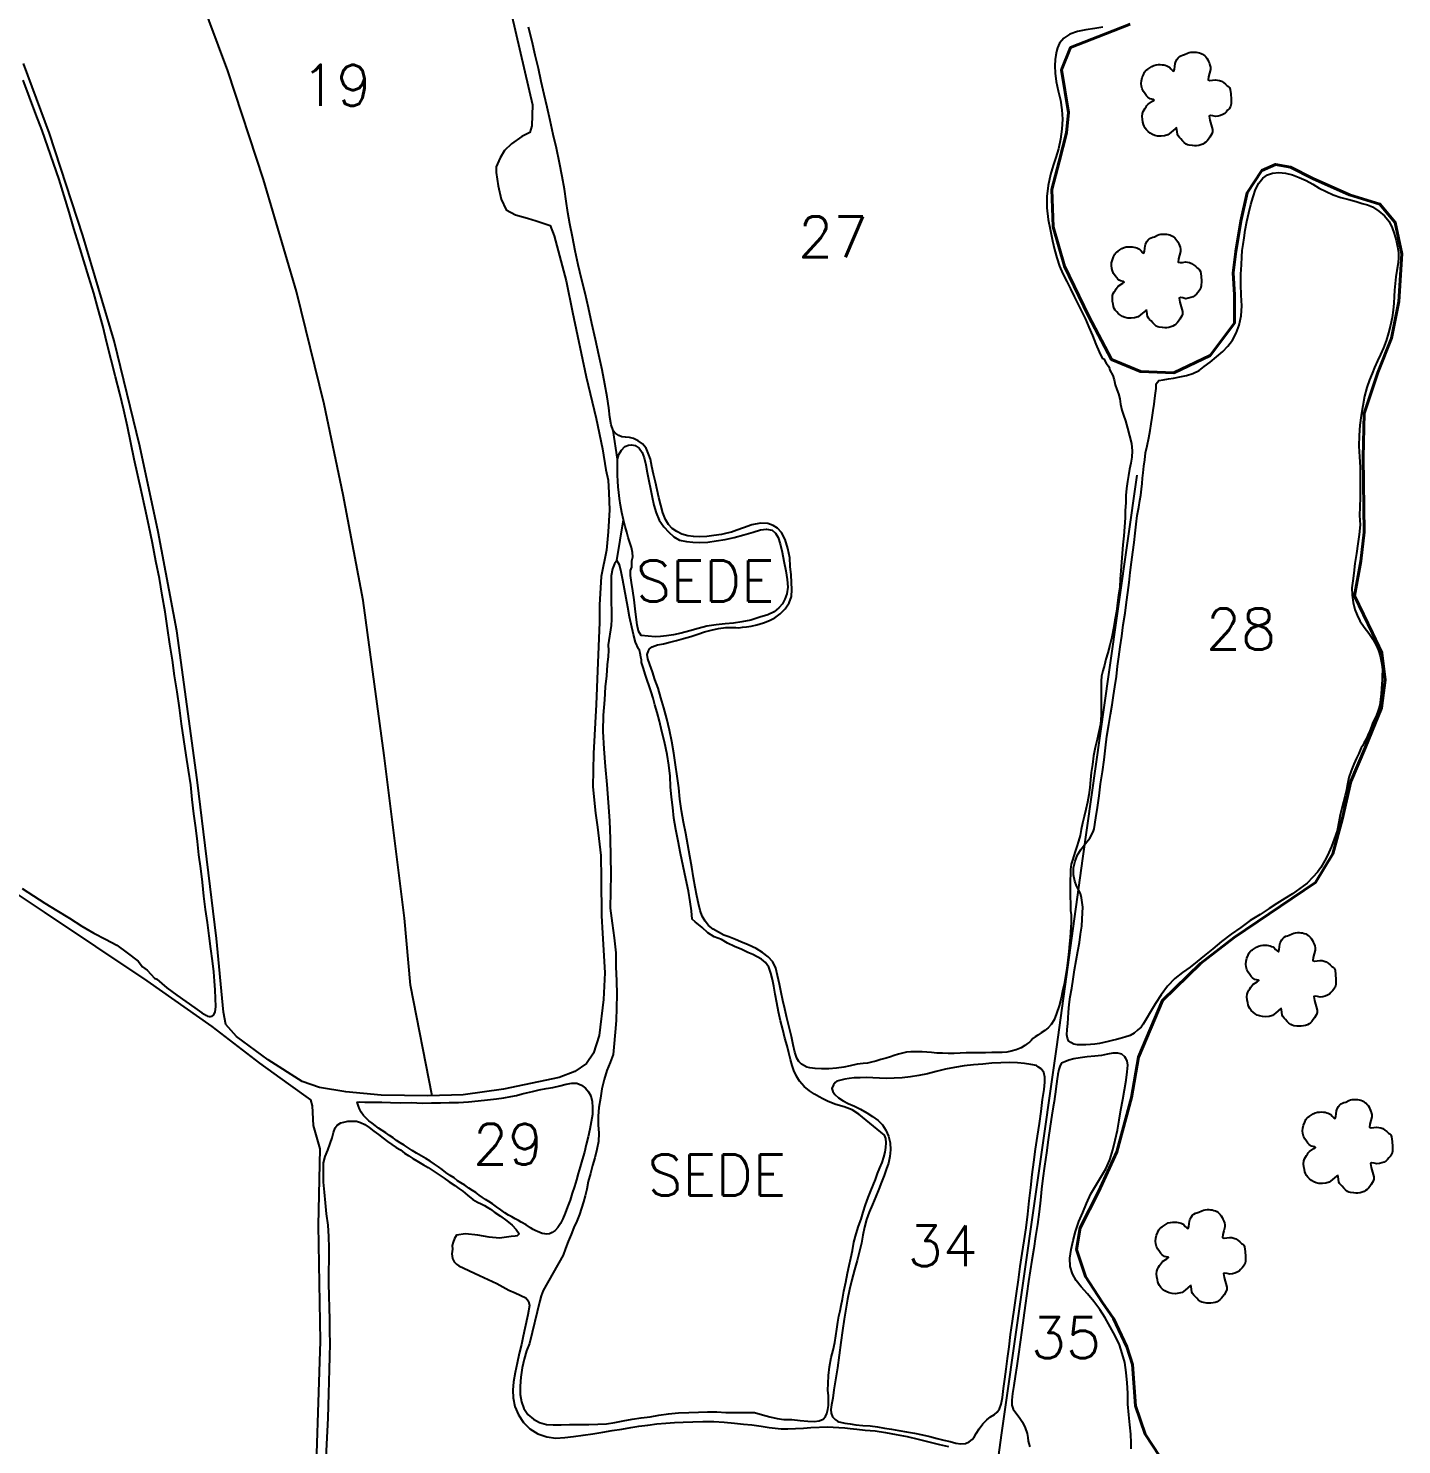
# Model space of a CAD drawing. Header units: millimetres. Extents: x 753899 to 756524, y 7808989 to 7812702.
# Drawn here: x 755205 to 755751, y 7810510 to 7811072 of the extents above; entities that cross this region are included whole.
import ezdxf
from ezdxf.enums import TextEntityAlignment as Align

# ---------------------------------------------------------------- set-up
doc = ezdxf.new("R2010")
doc.units = ezdxf.units.MM
doc.linetypes.add('CONTINUO', pattern=[0])
doc.linetypes.add('LIN0', pattern=[0])
doc.layers.add('0114000382', color=1, linetype='Continuous', lineweight=40)
doc.layers.add('REDE_DE_LUZ', color=6, linetype='Continuous', lineweight=25)
for name, color, linetype in [('0114000382019', 5, 'Continuous'), ('0114000382020', 5, 'LIN0'), ('0114000382026', 5, 'LIN0'), ('0114000382027', 5, 'LIN0'), ('0114000382028', 5, 'LIN0'), ('0114000382029', 5, 'LIN0'), ('0114000382032', 5, 'LIN0'), ('0114000382034', 5, 'Continuous'), ('0114000382035', 5, 'Continuous'), ('H-MATO', 94, 'Continuous'), ('MATO', 3, 'Continuous'), ('SEDE', 7, 'Continuous'), ('TEXTO', 7, 'Continuous')]:
    doc.layers.add(name, color=color, linetype=linetype)
doc.styles.add('SIMPLEX', font='simplex', dxfattribs={"height": 0.2})

# ---------------------------------------------------------------- blocks, each defined once
blk = doc.blocks.new('mato')
at = {"layer": 'MATO', "color": 94, "linetype": 'CONTINUO'}
blk.add_lwpolyline([(734601.62, 7824194.74), (734600.84, 7824194.07), (734599.99, 7824193.3), (734599.06, 7824192.59), (734597.97, 7824192.29), (734596.87, 7824192.17), (734595.81, 7824192.21), (734594.94, 7824192.4), (734594.17, 7824192.71), (734593.49, 7824193.11), (734592.85, 7824193.6), (734592.3, 7824194.14), (734591.84, 7824194.73), (734591.53, 7824195.29), (734591.31, 7824195.9), (734591.17, 7824196.58), (734591.02, 7824197.49), (734590.95, 7824198.42), (734590.98, 7824199.32), (734591.21, 7824199.97), (734591.52, 7824200.54), (734591.87, 7824201.04), (734592.13, 7824201.49), (734592.43, 7824201.91), (734592.8, 7824202.32), (734594.2, 7824203.22), (734594.68, 7824203.59), (734594.47, 7824203.74), (734593.48, 7824203.97), (734593.1, 7824204.2), (734592.71, 7824204.51), (734592.31, 7824204.94), (734591.81, 7824205.57), (734591.33, 7824206.31), (734590.93, 7824207.12), (734590.71, 7824207.95), (734590.63, 7824208.82), (734590.68, 7824209.71), (734590.93, 7824210.69), (734591.28, 7824211.61), (734591.68, 7824212.41), (734591.98, 7824212.83), (734592.32, 7824213.13), (734592.72, 7824213.38), (734593.3, 7824213.8), (734593.95, 7824214.2), (734594.63, 7824214.55), (734595.32, 7824214.72), (734595.99, 7824214.8), (734596.64, 7824214.81), (734597.22, 7824214.79), (734597.75, 7824214.71), (734598.24, 7824214.59), (734598.68, 7824214.44), (734599.1, 7824214.25), (734599.51, 7824214), (734600.02, 7824213.45), (734600.49, 7824212.98), (734600.9, 7824212.76), (734601.1, 7824213.4), (734601.23, 7824214.25), (734601.32, 7824215.13), (734601.41, 7824215.51), (734601.52, 7824215.81), (734601.95, 7824216.53), (734602.3, 7824216.98), (734602.71, 7824217.39), (734603.2, 7824217.62), (734603.72, 7824217.8), (734604.26, 7824217.96), (734605.25, 7824218.43), (734605.76, 7824218.63), (734606.32, 7824218.73), (734606.89, 7824218.78), (734607.46, 7824218.78), (734608.02, 7824218.75), (734608.55, 7824218.68), (734609.07, 7824218.55), (734609.54, 7824218.37), (734609.97, 7824218.14), (734610.37, 7824217.86), (734610.72, 7824217.57), (734611.04, 7824217.22), (734611.34, 7824216.82), (734611.65, 7824216.31), (734611.94, 7824215.75), (734612.19, 7824215.14), (734612.38, 7824214.61), (734612.5, 7824214), (734612.52, 7824213.28), (734612.18, 7824212.1), (734611.87, 7824210.94), (734611.75, 7824209.96), (734612.35, 7824209.79), (734613.17, 7824209.85), (734614.07, 7824210), (734614.74, 7824209.92), (734615.38, 7824209.78), (734616, 7824209.54), (734616.65, 7824209.1), (734617.26, 7824208.61), (734617.81, 7824208.1), (734618.23, 7824207.87), (734618.56, 7824207.53), (734618.81, 7824206.95), (734619.02, 7824205.52), (734619.12, 7824203.92), (734619.09, 7824202.38), (734618.82, 7824201.51), (734618.43, 7824200.85), (734617.97, 7824200.34), (734617.54, 7824199.8), (734617.05, 7824199.35), (734616.48, 7824198.97), (734615.74, 7824198.68), (734614.94, 7824198.47), (734614.14, 7824198.35), (734613.28, 7824198.58), (734612.56, 7824198.7), (734612.08, 7824198.53), (734612.33, 7824197.26), (734613.18, 7824194.26), (734613.15, 7824193.5), (734612.97, 7824192.92), (734612.32, 7824191.83), (734611.9, 7824191.24), (734611.44, 7824190.71), (734611.03, 7824190.28), (734610.58, 7824189.92), (734610.08, 7824189.63), (734609.48, 7824189.4), (734608.82, 7824189.24), (734608.15, 7824189.15), (734607.49, 7824189.14), (734606.85, 7824189.18), (734605.74, 7824189.33), (734605.27, 7824189.45), (734604.81, 7824189.67), (734604.24, 7824190.15), (734603.69, 7824190.7), (734603.16, 7824191.29), (734602.72, 7824191.75), (734602.34, 7824192.22), (734602.04, 7824192.75), (734601.87, 7824194.32), (734601.7, 7824194.96)], dxfattribs=at)

msp = doc.modelspace()

# ---------------------------------------------------------------- linework, layer by layer
for points, elevation in [([(755439.38, 7810901.43), (755437.6, 7810912.78)], 600.36), ([(755439, 7810861.15), (755441.66, 7810877.38)], 602.8)]:
    msp.add_lwpolyline(points, dxfattribs=dict(elevation=elevation))
at = {"layer": '0114000382'}
msp.add_lwpolyline([(755642.85, 7811074.14), (755633.09, 7811070.32), (755619.17, 7811064.85), (755615.65, 7811056.04), (755618.35, 7811039.04), (755617.63, 7811031.03), (755614.75, 7811019.58), (755611.71, 7811008.57), (755612.37, 7810993.64), (755616.87, 7810978.06), (755626.35, 7810958.33), (755635.52, 7810941.04), (755646.92, 7810936.18), (755660.24, 7810935.76), (755674.59, 7810942.6), (755684.24, 7810955.43), (755684.35, 7810966.62), (755683.74, 7810975.37), (755684.89, 7810983.94), (755686.82, 7810995.9), (755689.39, 7811007.13), (755695.21, 7811016.06), (755700.58, 7811018.43), (755706.58, 7811017.4), (755715.43, 7811012.92), (755729.94, 7811006.36), (755742.04, 7811002.69), (755748.1, 7810995.44), (755750.68, 7810982.94), (755749.62, 7810964.1), (755746.62, 7810949.48), (755741.26, 7810935.91), (755735.85, 7810919.59), (755735.37, 7810902.04), (755735.77, 7810872.46), (755734.42, 7810861), (755732.01, 7810847.15), (755739.16, 7810832.36), (755742.87, 7810824.53), (755744.16, 7810813.79), (755742.73, 7810802.74), (755736.21, 7810786.84), (755730.51, 7810773.53), (755727.07, 7810758.39), (755723.3, 7810744.74), (755716.47, 7810733.4), (755684.18, 7810711.55), (755670.82, 7810701.25), (755655.75, 7810686.53), (755646.15, 7810664.05), (755643.47, 7810648.04), (755637.55, 7810626.45), (755630.28, 7810610.54), (755623.05, 7810596.3), (755621.58, 7810587.67), (755625.1, 7810576.87), (755631.77, 7810566.78), (755636.3, 7810560.3), (755641.6, 7810548.97), (755643.84, 7810541.94), (755645.01, 7810525.64), (755648.78, 7810514.38), (755660.52, 7810496.57)], dxfattribs=at)
at = {"layer": '0114000382019', "color": 0}
msp.add_lwpolyline([(755365.79, 7810648.71), (755357.18, 7810692.61), (755354.7, 7810719.22), (755346.73, 7810783.8), (755338.35, 7810845.34), (755330.46, 7810887.24), (755322.84, 7810923.3), (755311.83, 7810967.95), (755298.71, 7811012.49), (755284.64, 7811055.61), (755273.43, 7811085.47), (755256.66, 7811127.86), (755243.89, 7811157.06), (755226.44, 7811197), (755211.37, 7811229.46), (755196.06, 7811261.74), (755188.05, 7811278.85), (755161.97, 7811327.21), (755138.13, 7811369.81), (755121.37, 7811398.56)], dxfattribs=at)
at = {"layer": '0114000382019'}
msp.add_lwpolyline([(755397.36, 7811077.44), (755405.52, 7811042.08), (755405.27, 7811033.76), (755404.54, 7811031.15), (755401.32, 7811029.51), (755397.19, 7811026.65), (755394.45, 7811023.98), (755392.75, 7811021.06), (755391.11, 7811017.54), (755391.11, 7811015.29), (755391.96, 7811010.01), (755393.12, 7811004.72), (755395.18, 7811000.47), (755398.77, 7810998.46), (755403.63, 7810997.07), (755407.03, 7810996.03), (755412.56, 7810994.27), (755414.2, 7810990.14), (755418.94, 7810972.22), (755421.49, 7810959.76), (755426.83, 7810934.07), (755430.84, 7810917.54), (755433.39, 7810905.51), (755434.73, 7810897.19), (755435.64, 7810893.06), (755435.89, 7810888.08), (755436.13, 7810881.27), (755435.64, 7810872.59), (755434.91, 7810865.36), (755432.79, 7810854.91), (755432.12, 7810843.61), (755432.24, 7810836.68), (755431.39, 7810817.42), (755430.84, 7810804.06), (755429.81, 7810784.62), (755429.57, 7810771.31), (755430.54, 7810760.86), (755431.33, 7810755.34), (755432.67, 7810744.1), (755432.85, 7810734.8), (755433.03, 7810720.1), (755433.33, 7810713.3), (755434.31, 7810697.56), (755433.76, 7810686.87), (755432.06, 7810672.59), (755429.75, 7810665.55), (755427.02, 7810661.54), (755422.34, 7810658.32), (755416.14, 7810656.01), (755394.09, 7810651.33), (755377.99, 7810649.08), (755364.02, 7810648.66), (755345.49, 7810648.9), (755331.51, 7810650.3), (755320.94, 7810651.94), (755314.08, 7810654.31), (755300.64, 7810662.94), (755288.01, 7810672.17), (755283.83, 7810676.94), (755282.85, 7810681.89), (755280.13, 7810711.15), (755272.36, 7810774.14), (755264.29, 7810833.34), (755256.91, 7810872.55), (755249.72, 7810906.57), (755239.42, 7810948.36), (755227.07, 7810990.26), (755213.85, 7811030.79), (755203.45, 7811058.49)], dxfattribs=at)
at = {"layer": '0114000382020'}
msp.add_lwpolyline([(755319.08, 7810482.49), (755321.44, 7810551.21), (755320.56, 7810597.35), (755321.27, 7810627.68), (755318.61, 7810636.85), (755318.18, 7810644.71), (755317.6, 7810647.13), (755308.66, 7810653.49), (755297.32, 7810661.68), (755278.35, 7810676.25), (755252.63, 7810694.36), (755211.86, 7810721.65), (755159.69, 7810756.26)], dxfattribs=at)
at = {"layer": '0114000382026', "color": 5, "linetype": 'ByBlock', "elevation": 608.25}
msp.add_lwpolyline([(755202.88, 7810730.98), (755207.49, 7810728.02), (755211.96, 7810725.16), (755216.65, 7810722.24), (755221.7, 7810719.16), (755226.66, 7810716.08), (755231.36, 7810713.24), (755235.98, 7810710.89), (755240.49, 7810708.45), (755244.69, 7810705.4), (755248.94, 7810702.1), (755250.7, 7810699.86), (755252.53, 7810698.58), (755255.5, 7810695.42), (755256.47, 7810695.03), (755260.36, 7810691.53), (755264.29, 7810688.58), (755267.95, 7810686.08), (755271.44, 7810683.54), (755274.29, 7810681.64), (755276.12, 7810680.51), (755276.54, 7810680.28), (755277.16, 7810680.14), (755277.66, 7810680.1), (755278.38, 7810680.27), (755278.89, 7810680.65), (755279.55, 7810681.91), (755279.86, 7810684.18), (755279.77, 7810687.36), (755279.53, 7810690.72), (755279.53, 7810690.72), (755279.37, 7810694.15), (755279.08, 7810697.94), (755278.52, 7810702.22), (755277.87, 7810707.03), (755277.23, 7810712.24), (755276.57, 7810717.47), (755275.75, 7810722.66), (755275.13, 7810727.99), (755274.5, 7810733.44), (755273.85, 7810738.91), (755273.1, 7810744.32), (755272.54, 7810749.62), (755271.88, 7810755.04), (755271.06, 7810760.69), (755270.38, 7810766.36), (755269.86, 7810772.12), (755268.95, 7810777.93), (755268.06, 7810783.93), (755267.12, 7810790.08), (755266.25, 7810796.34), (755265.39, 7810802.65), (755264.43, 7810809.02), (755263.4, 7810815.37), (755262.57, 7810821.67), (755261.6, 7810827.96), (755260.6, 7810834.33), (755259.67, 7810840.81), (755258.58, 7810847.38), (755257.44, 7810854.12), (755256.02, 7810861), (755254.63, 7810868.09), (755253.26, 7810875.08), (755251.76, 7810881.82), (755250.3, 7810888.43), (755248.87, 7810894.95), (755247.41, 7810901.43), (755246.05, 7810907.9), (755244.75, 7810914.39), (755243.3, 7810920.94), (755241.68, 7810927.47), (755239.94, 7810934.15), (755238.25, 7810940.9), (755236.59, 7810947.64), (755234.94, 7810954.37), (755233.16, 7810960.95), (755231.35, 7810967.35), (755229.45, 7810973.73), (755227.46, 7810980.18), (755225.48, 7810986.63), (755223.51, 7810993.08), (755221.54, 7810999.53), (755219.63, 7811006.02), (755217.61, 7811012.5), (755215.4, 7811019), (755213.15, 7811025.47), (755210.83, 7811031.92), (755208.34, 7811038.47), (755205.87, 7811045.17), (755203.34, 7811051.85)], dxfattribs=at)
at = {"layer": '0114000382027', "color": 5, "linetype": 'ByBlock', "elevation": 597.87}
msp.add_lwpolyline([(755632.08, 7811072.95), (755628.79, 7811072.45), (755625.26, 7811071.86), (755621.91, 7811071.21), (755618.89, 7811070.14), (755616.48, 7811068.58), (755614.87, 7811066.64), (755614.04, 7811064.81), (755613.6, 7811063.23), (755613.34, 7811061.86), (755613.14, 7811060.07), (755612.98, 7811057.62), (755613.12, 7811054.71), (755613.45, 7811051.36), (755614.23, 7811047.65), (755615.18, 7811043.93), (755615.79, 7811040.18), (755616.07, 7811036.43), (755615.74, 7811032.48), (755615.17, 7811028.5), (755614.36, 7811024.7), (755613.36, 7811021.24), (755612.32, 7811017.99), (755611.27, 7811014.41), (755610.32, 7811010.12), (755609.75, 7811005.75), (755609.74, 7811001.24), (755610.31, 7810996.57), (755611.21, 7810992.08), (755612.06, 7810988.15), (755612.85, 7810984.74), (755613.7, 7810981.41), (755614.86, 7810978.06), (755616.2, 7810974.96), (755617.67, 7810971.98), (755619.18, 7810969.04), (755620.65, 7810966.08), (755622.16, 7810963.14), (755623.62, 7810960.14), (755625.09, 7810957.08), (755626.51, 7810953.82), (755627.94, 7810950.5), (755629.27, 7810947.11), (755630.54, 7810944.07), (755631.81, 7810941.6), (755632.36, 7810941.27), (755633.37, 7810939.57), (755634.28, 7810938.37), (755634.67, 7810937.39), (755634.8, 7810936.78), (755636.03, 7810934.7), (755636.52, 7810932.96), (755636.97, 7810930.95), (755637.65, 7810929.15), (755638.28, 7810927.41), (755638.72, 7810925.43), (755639.07, 7810923.31), (755639.55, 7810920.95), (755640.19, 7810918.91), (755640.98, 7810916.66), (755641.87, 7810913.7), (755642.68, 7810910.74), (755643.4, 7810907.67), (755643.72, 7810904.76), (755643.56, 7810902.17), (755643.14, 7810899.9), (755642.65, 7810897.41), (755642.25, 7810894.91), (755641.81, 7810892.57), (755641.42, 7810889.76), (755641.16, 7810887.03), (755641.11, 7810884.1), (755640.92, 7810881.1), (755640.83, 7810878.11), (755640.64, 7810874.57), (755640.3, 7810871.06), (755639.95, 7810867.39), (755639.69, 7810863.94), (755639.44, 7810860.59), (755639.14, 7810857.13), (755638.91, 7810853.88), (755638.72, 7810850.81), (755638.31, 7810847.62), (755637.88, 7810844.34), (755637.49, 7810840.98), (755636.84, 7810837.55), (755636.2, 7810834.16), (755635.56, 7810830.79), (755634.74, 7810827.56), (755633.98, 7810824.59), (755633.28, 7810821.98), (755632.66, 7810819.66), (755632.05, 7810817.44), (755631.56, 7810815.23), (755631.34, 7810813.29), (755631.31, 7810811.44), (755631.31, 7810809.19), (755631.3, 7810806.43), (755631.38, 7810803.29), (755631.35, 7810799.8), (755631.09, 7810796.26), (755630.42, 7810793.13), (755629.71, 7810790.14), (755629.03, 7810786.94), (755628.38, 7810783.64), (755627.86, 7810780.21), (755627.39, 7810777.07), (755627.13, 7810774.09), (755626.84, 7810771.07), (755626.44, 7810768.14), (755625.88, 7810765.2), (755625.28, 7810762.32), (755624.63, 7810759.55), (755623.96, 7810756.92), (755623.44, 7810754.44), (755622.97, 7810752.05), (755622.42, 7810749.78), (755621.72, 7810747.61), (755621.04, 7810745.73), (755620.45, 7810743.94), (755620.02, 7810742.28), (755619.51, 7810740.63), (755619.15, 7810738.59), (755619.15, 7810736.77), (755619.09, 7810734.17), (755619.04, 7810732.18), (755619.03, 7810729.99), (755619.09, 7810727.46), (755619.13, 7810725.35), (755619.13, 7810723.79), (755619.13, 7810722.28), (755619.43, 7810720.52), (755619.48, 7810718.95), (755619.43, 7810717.43), (755619.35, 7810715.64), (755619.17, 7810713.71), (755618.99, 7810711.55), (755618.8, 7810708.99), (755618.54, 7810705.93), (755618.09, 7810702.56), (755617.72, 7810699.29), (755617.17, 7810696.2), (755616.71, 7810693.05), (755616.07, 7810690.16), (755615.46, 7810687.46), (755614.64, 7810684.34), (755613.68, 7810681.31), (755612.73, 7810678.89), (755611.5, 7810676.99), (755610.33, 7810675.7), (755608.96, 7810674.67), (755607.53, 7810673.73), (755606.25, 7810672.77), (755605.12, 7810672.1), (755604.29, 7810671.37), (755603.62, 7810670.61), (755602.91, 7810670.03), (755602.16, 7810669.46), (755601.1, 7810668.62), (755599.55, 7810667.76), (755597.64, 7810666.92), (755595.67, 7810666.37), (755593.87, 7810666.03), (755592.12, 7810665.84), (755590.03, 7810665.86), (755587.91, 7810665.82), (755585.46, 7810665.74), (755582.86, 7810665.73), (755580.37, 7810665.77), (755577.79, 7810665.73), (755575.38, 7810665.6), (755572.97, 7810665.49), (755570.62, 7810665.44), (755568.33, 7810665.62), (755566.07, 7810665.67), (755563.99, 7810665.89), (755562.15, 7810666), (755560.33, 7810666.15), (755558.66, 7810666.17), (755557.18, 7810666.17), (755555.74, 7810666.11), (755554.06, 7810665.97), (755552.44, 7810665.64), (755550.84, 7810665.16), (755549.22, 7810664.64), (755547.68, 7810664.21), (755545.94, 7810663.62), (755543.86, 7810663.07), (755541.83, 7810662.49), (755540.21, 7810662.03), (755538.58, 7810661.63), (755536.86, 7810661.46), (755534.52, 7810661.18), (755531.72, 7810660.56), (755529.14, 7810660.07), (755526.22, 7810659.66), (755523.18, 7810659.33), (755520.36, 7810659.32), (755517.8, 7810659.46), (755515.71, 7810659.82), (755514.45, 7810660.02), (755512.43, 7810661.19), (755511.38, 7810662.27), (755510.53, 7810663.62), (755510.53, 7810663.62), (755509.79, 7810666.02), (755509.12, 7810668.93), (755508.39, 7810672.24), (755507.46, 7810675.89), (755506.57, 7810679.62), (755505.8, 7810683.15), (755505, 7810686.45), (755504.31, 7810689.64), (755503.59, 7810693.05), (755502.88, 7810696.39), (755502.17, 7810699.33), (755501.02, 7810701.88), (755499.21, 7810703.89), (755496.9, 7810705.52), (755494.32, 7810707.19), (755491.23, 7810708.66), (755488.33, 7810709.85), (755486.2, 7810710.74), (755484.8, 7810711.23), (755483.53, 7810711.76), (755481.56, 7810712.44), (755479.39, 7810713.58), (755477.34, 7810714.84), (755475.5, 7810716.28), (755474.08, 7810718.01), (755473, 7810719.94), (755472.12, 7810722.28), (755471.51, 7810724.97), (755470.85, 7810728.01), (755470.21, 7810731.48), (755469.51, 7810735.28), (755468.81, 7810739.5), (755468.08, 7810743.88), (755467.26, 7810748.34), (755466.45, 7810752.83), (755465.56, 7810757.32), (755464.75, 7810761.82), (755464.11, 7810766.39), (755463.62, 7810771.01), (755463.04, 7810775.55), (755462.38, 7810780.13), (755461.75, 7810784.77), (755460.88, 7810789.39), (755459.93, 7810793.88), (755458.86, 7810798.31), (755457.77, 7810802.74), (755456.58, 7810806.72), (755455.42, 7810810.48), (755454.2, 7810813.93), (755453.17, 7810816.99), (755452.12, 7810819.92), (755451.33, 7810822.17), (755451.11, 7810823.86), (755451.64, 7810825.38), (755452.08, 7810826.13), (755453.15, 7810826.95), (755455.23, 7810827.7), (755457.62, 7810828.11), (755460.13, 7810828.74), (755462.76, 7810829.45), (755465.54, 7810830.18), (755468.42, 7810831.05), (755471.21, 7810832.02), (755473.91, 7810832.89), (755476.56, 7810833.56), (755479.49, 7810834.16), (755482.4, 7810834.59), (755484.58, 7810834.58), (755486.26, 7810834.63), (755487.53, 7810834.54), (755488.93, 7810834.77), (755490.58, 7810834.88), (755492.36, 7810835.11), (755494.66, 7810835.67), (755497.27, 7810836.46), (755499.67, 7810837.4), (755501.83, 7810838.51), (755503.92, 7810840), (755505.9, 7810842.07), (755507.52, 7810844.41), (755508.39, 7810846.95), (755508.59, 7810849.64), (755508.47, 7810852.46), (755508.24, 7810855.54), (755507.93, 7810858.82), (755507.73, 7810862.3), (755506.96, 7810865.95), (755505.84, 7810869.5), (755504.42, 7810872.29), (755502.79, 7810874.07), (755501.17, 7810875.11), (755498.96, 7810875.89), (755496.13, 7810876.01), (755492.68, 7810875.36), (755489.38, 7810874.24), (755486.71, 7810873.31), (755484.55, 7810872.52), (755482.78, 7810872.08), (755480.6, 7810871.58), (755477.62, 7810871.1), (755474.74, 7810870.77), (755471.98, 7810870.59), (755469.44, 7810870.71), (755467.21, 7810871.05), (755464.93, 7810871.66), (755462.82, 7810872.69), (755461.02, 7810873.95), (755459.58, 7810875.48), (755458.39, 7810877.46), (755457.36, 7810880.12), (755456.48, 7810883.15), (755455.74, 7810886.21), (755455.08, 7810889.26), (755454.38, 7810892.28), (755453.65, 7810895.52), (755452.99, 7810898.59), (755452.4, 7810901.41), (755451.56, 7810903.84), (755450.69, 7810905.81), (755449.2, 7810907.49), (755447.57, 7810908.75), (755445.71, 7810909.59), (755444.03, 7810909.98), (755442.48, 7810910.13), (755441, 7810910.35), (755439.91, 7810910.86), (755438.62, 7810911.6), (755437.6, 7810912.78), (755436.81, 7810915.07), (755436.31, 7810918.17), (755435.82, 7810921.77), (755435.16, 7810926.14), (755434.31, 7810931.26), (755433.23, 7810936.95), (755431.92, 7810942.85), (755430.58, 7810948.97), (755429.15, 7810955.31), (755427.78, 7810961.47), (755426.46, 7810967.36), (755425.05, 7810973.05), (755423.73, 7810978.55), (755422.5, 7810984.11), (755421.41, 7810989.7), (755420.46, 7810994.81), (755419.55, 7810999.34), (755418.97, 7811003.89), (755418.23, 7811008.59), (755417.32, 7811013.71), (755416.26, 7811019.14), (755415.04, 7811024.86), (755413.78, 7811030.34), (755412.54, 7811035.84), (755411.34, 7811041.14), (755410.19, 7811046.24), (755408.97, 7811051.34), (755407.92, 7811056.54), (755406.69, 7811061.85), (755405.39, 7811067.33), (755403.99, 7811072.99)], dxfattribs=at)
at = {"layer": '0114000382028', "color": 5, "linetype": 'ByBlock', "elevation": 590.42}
msp.add_lwpolyline([(755618.22, 7810679.53), (755618.36, 7810681.89), (755618.66, 7810684.99), (755619.11, 7810687.95), (755619.67, 7810691.43), (755620.21, 7810695.04), (755620.73, 7810698.68), (755621.38, 7810702.41), (755622.14, 7810706.07), (755622.78, 7810709.55), (755623.18, 7810712.87), (755623.63, 7810715.99), (755623.83, 7810718.83), (755623.97, 7810721.37), (755624.02, 7810723.52), (755623.88, 7810725.41), (755623.61, 7810727.26), (755623.18, 7810729), (755622.43, 7810730.5), (755621.56, 7810732), (755620.93, 7810733.94), (755620.35, 7810736.43), (755620.36, 7810739.16), (755620.99, 7810741.86), (755622.02, 7810744.31), (755623.41, 7810746.6), (755625.17, 7810748.86), (755626.84, 7810750.97), (755628.13, 7810753.5), (755628.64, 7810754.67), (755629.24, 7810759.03), (755629.92, 7810763.15), (755630.58, 7810767.78), (755631.14, 7810772.56), (755631.83, 7810777.27), (755632.52, 7810782.03), (755633.04, 7810786.77), (755633.67, 7810791.49), (755634.37, 7810796.03), (755635.07, 7810800.06), (755635.68, 7810803.89), (755636.26, 7810807.61), (755636.84, 7810811.1), (755637.43, 7810815.2), (755637.84, 7810819.22), (755638.39, 7810823), (755638.93, 7810826.95), (755639.63, 7810831.22), (755640.16, 7810835.73), (755640.86, 7810840.34), (755641.46, 7810844.6), (755641.94, 7810848.48), (755642.44, 7810852.46), (755642.94, 7810856.49), (755643.42, 7810860.53), (755643.97, 7810864.49), (755644.48, 7810868.32), (755644.83, 7810872.03), (755645.21, 7810875.6), (755645.69, 7810879.04), (755646.33, 7810882.38), (755646.66, 7810885.08), (755647.06, 7810887.19), (755647.44, 7810889.54), (755647.59, 7810891.77), (755647.84, 7810893.94), (755648.08, 7810895.97), (755648.3, 7810898.63), (755648.65, 7810901.11), (755648.98, 7810903.91), (755649.57, 7810906.75), (755650.27, 7810909.88), (755650.84, 7810912.85), (755651.24, 7810915.42), (755651.66, 7810918.01), (755652.03, 7810920.71), (755652.35, 7810923.25), (755652.66, 7810925.65), (755652.99, 7810927.7), (755653.18, 7810929.46), (755653.15, 7810930.5), (755653.18, 7810931.37), (755654.22, 7810932.69), (755656.02, 7810932.97), (755658.04, 7810933.32), (755660.14, 7810933.66), (755662.6, 7810934.08), (755665.22, 7810934.61), (755667.8, 7810935.44), (755670.21, 7810936.63), (755672.32, 7810938.2), (755674.64, 7810940), (755677.14, 7810942.01), (755679.61, 7810944.12), (755681.71, 7810946.31), (755683.48, 7810948.63), (755685.02, 7810951.42), (755686.19, 7810954.69), (755686.94, 7810958.36), (755687.22, 7810962.33), (755686.99, 7810966.52), (755686.82, 7810970.75), (755686.86, 7810974.89), (755687.03, 7810978.61), (755687.19, 7810981.79), (755687.4, 7810984.26), (755687.73, 7810986.61), (755688.14, 7810989.35), (755688.58, 7810992.42), (755689.25, 7810995.81), (755689.94, 7810999.25), (755690.82, 7811002.54), (755691.66, 7811005.6), (755692.61, 7811008.49), (755693.94, 7811010.98), (755695.56, 7811012.96), (755697.41, 7811014.27), (755699.41, 7811014.98), (755701.88, 7811015.27), (755704.62, 7811014.93), (755707.34, 7811014.28), (755710.01, 7811013.28), (755712.71, 7811012.08), (755715.36, 7811010.64), (755717.96, 7811009.09), (755720.65, 7811007.69), (755723.52, 7811006.44), (755726.54, 7811005.35), (755729.69, 7811004.47), (755732.59, 7811003.79), (755735.06, 7811003), (755737.06, 7811002.43), (755739.16, 7811001.58), (755741.63, 7810999.9), (755743.91, 7810998.01), (755745.67, 7810995.76), (755746.87, 7810993.35), (755747.73, 7810991.06), (755748.52, 7810988.39), (755749.09, 7810985.75), (755749.4, 7810983.3), (755749.38, 7810980.92), (755749.12, 7810978.54), (755748.76, 7810976.28), (755748.4, 7810973.83), (755748.1, 7810971.23), (755747.86, 7810968.59), (755747.72, 7810966), (755747.54, 7810963.36), (755747.3, 7810960.57), (755746.94, 7810957.67), (755746.29, 7810954.62), (755745.48, 7810951.55), (755744.56, 7810948.44), (755743.47, 7810945.62), (755742.24, 7810942.96), (755741.02, 7810940.45), (755739.92, 7810937.88), (755738.96, 7810935.42), (755737.97, 7810932.88), (755736.87, 7810929.92), (755735.93, 7810926.39), (755735.22, 7810922.62), (755734.56, 7810918.8), (755734.04, 7810914.91), (755733.74, 7810910.81), (755733.69, 7810906.65), (755733.93, 7810902.43), (755734.16, 7810898.31), (755734.14, 7810894.22), (755734.25, 7810890.16), (755734.23, 7810886.18), (755734.01, 7810882.54), (755734, 7810879.07), (755734.14, 7810875.4), (755733.86, 7810871.55), (755733.32, 7810867.8), (755732.74, 7810863.99), (755732.13, 7810859.98), (755731.66, 7810856.24), (755731.27, 7810853.15), (755730.95, 7810850.29), (755730.98, 7810847.38), (755731.39, 7810844.59), (755732.13, 7810841.8), (755732.99, 7810839.5), (755734.13, 7810837.21), (755735.78, 7810834.71), (755737.7, 7810832.42), (755739.24, 7810830.04), (755740.52, 7810827.56), (755741.53, 7810825.44), (755742.11, 7810823.41), (755742.58, 7810821.43), (755742.91, 7810819.25), (755743.01, 7810817.47), (755742.99, 7810815.53), (755742.88, 7810813.86), (755742.85, 7810812.24), (755742.72, 7810810.35), (755742.53, 7810808.25), (755742.28, 7810806.05), (755741.99, 7810803.78), (755741.38, 7810801.71), (755740.63, 7810799.85), (755739.93, 7810798.25), (755739.27, 7810796.94), (755738.7, 7810795.26), (755738.09, 7810793.62), (755737.28, 7810791.9), (755736.53, 7810790.22), (755735.69, 7810788.73), (755735.28, 7810787.79), (755734.64, 7810786.86), (755734.2, 7810785.87), (755733.65, 7810784.55), (755732.72, 7810782.68), (755731.65, 7810780.35), (755730.64, 7810777.66), (755729.75, 7810775.01), (755729.23, 7810772.47), (755728.76, 7810770.2), (755728.24, 7810767.84), (755727.53, 7810765.4), (755726.87, 7810762.86), (755726.3, 7810760.28), (755725.73, 7810757.32), (755725.01, 7810753.91), (755723.83, 7810750.56), (755722.78, 7810747.64), (755721.78, 7810745.23), (755720.73, 7810743.08), (755719.7, 7810741.12), (755718.56, 7810739.27), (755717.26, 7810737.47), (755715.47, 7810735.44), (755713.12, 7810733.1), (755710.28, 7810730.95), (755707.36, 7810728.87), (755704.23, 7810726.98), (755701.08, 7810725.02), (755698.06, 7810723.06), (755694.48, 7810720.68), (755690.57, 7810718.23), (755686.88, 7810715.52), (755683, 7810712.82), (755679.19, 7810709.92), (755675.67, 7810707.07), (755672.45, 7810704.39), (755669.5, 7810701.99), (755666.66, 7810699.76), (755663.64, 7810697.6), (755660.65, 7810695.19), (755657.67, 7810692.26), (755655.15, 7810688.76), (755652.89, 7810685.29), (755650.95, 7810682.06), (755649.2, 7810679.1), (755647.99, 7810677.09), (755647.24, 7810675.96), (755645.98, 7810674.93), (755644.5, 7810673.56), (755642.9, 7810672.61), (755640.71, 7810672), (755638.91, 7810671.46), (755637.39, 7810671.07), (755635.79, 7810670.62), (755634.15, 7810670.27), (755632.46, 7810669.87), (755630.68, 7810669.49), (755628.9, 7810669.24), (755627.07, 7810669.07), (755625.28, 7810668.9), (755623.48, 7810668.88), (755622.01, 7810668.91), (755620.5, 7810669.17), (755619.26, 7810669.81), (755618.42, 7810670.53), (755618.05, 7810671.55), (755617.72, 7810672.95), (755617.85, 7810674.96), (755618.08, 7810677.43)], close=True, dxfattribs=at)
at = {"layer": '0114000382029', "color": 5, "linetype": 'ByBlock', "elevation": 601.96}
msp.add_lwpolyline([(755426.93, 7810629.33), (755426.17, 7810626.28), (755425.35, 7810623.29), (755424.52, 7810620.43), (755423.74, 7810617.8), (755422.99, 7810615.25), (755422.19, 7810612.63), (755421.35, 7810610), (755420.47, 7810607.29), (755419.53, 7810604.6), (755418.58, 7810602.06), (755417.65, 7810599.89), (755416.73, 7810597.92), (755415.68, 7810596.37), (755414.57, 7810595.18), (755413.43, 7810594.35), (755412.31, 7810593.88), (755411.23, 7810593.8), (755410.46, 7810593.87), (755409.47, 7810594.05), (755408.47, 7810594.4), (755407.62, 7810594.77), (755406.92, 7810595.06), (755405.9, 7810595.6), (755404.83, 7810596.21), (755403, 7810597.42), (755401.12, 7810598.56), (755399.96, 7810599.18), (755398.68, 7810599.89), (755397.4, 7810600.62), (755396.08, 7810601.28), (755394.56, 7810602.27), (755392.97, 7810603.39), (755391.27, 7810604.62), (755389.64, 7810605.73), (755388.18, 7810606.73), (755386.94, 7810607.52), (755385.67, 7810608.34), (755384.34, 7810609.25), (755383.07, 7810610.22), (755381.73, 7810611.09), (755380.29, 7810612.03), (755378.71, 7810613.18), (755377.17, 7810614.15), (755375.85, 7810614.88), (755374.5, 7810616.06), (755372.9, 7810617.1), (755371.2, 7810618.29), (755369.71, 7810619.45), (755368.23, 7810620.53), (755366.64, 7810621.59), (755364.91, 7810622.7), (755363.16, 7810623.74), (755361.33, 7810624.83), (755359.56, 7810625.87), (755357.81, 7810626.94), (755356.16, 7810628.02), (755354.6, 7810629.02), (755353.06, 7810630.02), (755351.55, 7810630.99), (755350.2, 7810631.99), (755348.74, 7810632.98), (755347.3, 7810633.92), (755345.88, 7810634.86), (755344.47, 7810635.85), (755343.1, 7810636.88), (755341.86, 7810637.82), (755340.61, 7810638.78), (755339.52, 7810639.78), (755338.47, 7810640.89), (755337.48, 7810642.14), (755336.9, 7810643.49), (755336.42, 7810644.5), (755336.27, 7810645.38), (755335.98, 7810646.19), (755337.06, 7810646.28), (755339.06, 7810646.15), (755340.92, 7810646.14), (755343.06, 7810646.11), (755345.7, 7810646.09), (755349.18, 7810646.01), (755353.24, 7810645.95), (755357.58, 7810645.96), (755361.72, 7810645.82), (755365.46, 7810645.85), (755368.99, 7810645.88), (755372.5, 7810646.02), (755376.22, 7810646.04), (755380.15, 7810646.33), (755383.94, 7810646.7), (755387.64, 7810647.09), (755391.23, 7810647.5), (755394.22, 7810647.87), (755396.94, 7810648.38), (755399.16, 7810648.81), (755401.49, 7810649.42), (755403.16, 7810649.85), (755405.52, 7810650.37), (755408.27, 7810650.99), (755410.95, 7810651.54), (755413.68, 7810652), (755416.38, 7810652.57), (755418.88, 7810653.36), (755421.23, 7810653.75), (755423.24, 7810653.75), (755425.03, 7810652.89), (755426.62, 7810651.7), (755427.79, 7810650.29), (755428.68, 7810648.62), (755429.29, 7810646.48), (755429.4, 7810643.98), (755429.4, 7810641.31), (755428.84, 7810638.4), (755428.29, 7810635.41), (755427.64, 7810632.38)], close=True, dxfattribs=at)
at = {"layer": '0114000382032', "elevation": 594.93}
msp.add_lwpolyline([(755323.64, 7810504.97), (755323.91, 7810510.32), (755324.2, 7810515.58), (755324.41, 7810520.65), (755324.58, 7810525.57), (755324.75, 7810530.44), (755324.88, 7810535.24), (755324.98, 7810540.04), (755325.15, 7810545.12), (755325.19, 7810550.26), (755325.16, 7810555.22), (755325.16, 7810559.92), (755325.02, 7810564.51), (755324.81, 7810569.28), (755324.74, 7810574.12), (755324.76, 7810578.95), (755324.85, 7810583.7), (755324.82, 7810588.3), (755324.73, 7810592.8), (755324.45, 7810597.33), (755323.79, 7810601.78), (755323.34, 7810606.15), (755322.93, 7810610.42), (755322.62, 7810614.41), (755322.58, 7810617.7), (755322.54, 7810619.9), (755322.63, 7810622.1), (755323.27, 7810624.57), (755324.31, 7810627.08), (755325.26, 7810629.72), (755326, 7810632.03), (755326.57, 7810634.1), (755327.27, 7810636.01), (755328, 7810636.99), (755329.42, 7810638.01), (755330.67, 7810638.26), (755332.26, 7810638.56), (755333.98, 7810638.58), (755335.72, 7810638.58), (755337.31, 7810638.12), (755339.03, 7810637.23), (755340.72, 7810636.03), (755342.54, 7810634.65), (755344.41, 7810633.33), (755346.3, 7810631.85), (755348.04, 7810630.55), (755349.73, 7810629.29), (755351.4, 7810628.14), (755353.11, 7810627.19), (755354.77, 7810625.9), (755356.53, 7810624.86), (755358.11, 7810623.84), (755359.58, 7810622.91), (755361.01, 7810622.06), (755362.33, 7810621.24), (755364.1, 7810620.21), (755365.71, 7810619.11), (755367.31, 7810618.08), (755368.9, 7810616.98), (755370.46, 7810615.92), (755372.47, 7810614.58), (755374.67, 7810613.12), (755376.33, 7810611.94), (755377.88, 7810610.75), (755379.77, 7810609.2), (755381.85, 7810607.53), (755383.67, 7810606.49), (755385.18, 7810605.78), (755386.45, 7810605.18), (755387.59, 7810604.49), (755388.94, 7810603.61), (755390.64, 7810602.33), (755392.85, 7810600.85), (755395.35, 7810599.07), (755397.52, 7810597.36), (755399.11, 7810595.64), (755400.27, 7810593.88), (755399.45, 7810593.05), (755398.74, 7810592.99), (755397.04, 7810592.83), (755392.44, 7810592.19), (755388.4, 7810592.52), (755383.9, 7810593.31), (755378.97, 7810593.82), (755375.44, 7810593.3), (755374.59, 7810592), (755374.02, 7810590.57), (755373.74, 7810589.19), (755373.78, 7810587.75), (755373.58, 7810585.98), (755373.78, 7810584.09), (755374.5, 7810582.74), (755375.39, 7810581.87), (755376.35, 7810581.15), (755384.53, 7810577.34), (755391.35, 7810574.15), (755396.23, 7810571.55), (755398.72, 7810570.47), (755402.95, 7810568.45), (755403.95, 7810567.08), (755404.33, 7810565.47), (755403.73, 7810561.7), (755402.59, 7810556.3), (755401.9, 7810553.27), (755401.21, 7810549.92), (755400.34, 7810546.36), (755399.5, 7810542.59), (755398.67, 7810538.83), (755398.03, 7810535.15), (755397.73, 7810531.81), (755397.85, 7810528.7), (755398.56, 7810525.38), (755399.95, 7810522), (755401.95, 7810518.99), (755404.53, 7810516.5), (755407.68, 7810514.5), (755411.21, 7810513.25), (755414.88, 7810512.77), (755418.35, 7810512.99), (755421.9, 7810513.39), (755425.7, 7810513.99), (755429.57, 7810514.47), (755433.47, 7810515.18), (755437.26, 7810515.85), (755441.02, 7810516.36), (755444.56, 7810516.92), (755447.81, 7810517.46), (755451.3, 7810517.95), (755454.88, 7810518.39), (755458.46, 7810518.69), (755461.91, 7810519.02), (755465.45, 7810519.16), (755469.21, 7810519.24), (755473.23, 7810519.32), (755477.56, 7810519.32), (755481.64, 7810519.16), (755485.74, 7810518.72), (755489.38, 7810518.32), (755492.66, 7810518.02), (755496.33, 7810517.49), (755499.52, 7810516.97), (755501.87, 7810516.73), (755504.31, 7810516.51), (755506.91, 7810516.48), (755509.95, 7810516.6), (755513.17, 7810516.78), (755516.15, 7810517.02), (755522.84, 7810517.26), (755524.89, 7810517.15), (755527.22, 7810517.04), (755529.57, 7810516.8), (755531.75, 7810516.57), (755534.39, 7810516.31), (755537.66, 7810515.95), (755541.69, 7810515.61), (755545.71, 7810514.98), (755549.96, 7810514.27), (755554.32, 7810513.42), (755558.67, 7810512.4), (755562.97, 7810511.28), (755567.11, 7810510.26), (755570.7, 7810509.44)], dxfattribs=at)
at = {"layer": '0114000382034', "elevation": 594.93}
msp.add_lwpolyline([(755605.67, 7810660.74), (755603.44, 7810661.11), (755600.93, 7810661.51), (755598.13, 7810661.82), (755594.9, 7810661.89), (755591.52, 7810661.76), (755587.98, 7810661.57), (755584.38, 7810661.29), (755580.66, 7810661.02), (755576.94, 7810660.57), (755573.18, 7810659.93), (755569.51, 7810659.23), (755565.9, 7810658.33), (755562.39, 7810657.38), (755559.01, 7810656.68), (755555.72, 7810656.17), (755552.36, 7810655.79), (755549.17, 7810655.65), (755546.24, 7810655.59), (755543.36, 7810655.69), (755540.68, 7810655.83), (755538.19, 7810655.9), (755535.63, 7810655.84), (755533.28, 7810655.79), (755531.26, 7810655.6), (755529.54, 7810655.34), (755527.98, 7810654.95), (755526.93, 7810654.62), (755526.47, 7810654.45), (755525.79, 7810653.92), (755525.02, 7810653), (755524.44, 7810651.58), (755524.8, 7810650.44), (755525.65, 7810649.19), (755527.09, 7810647.85), (755528.92, 7810646.66), (755530.87, 7810645.56), (755533.37, 7810644.52), (755535.86, 7810643.36), (755538.36, 7810641.94), (755540.62, 7810640.42), (755542.76, 7810638.9), (755544.51, 7810637.12), (755545.92, 7810635.07), (755546.98, 7810632.65), (755547.63, 7810630.03), (755547.73, 7810627.29), (755547.47, 7810624.63), (755546.87, 7810621.97), (755546.05, 7810619.44), (755545.14, 7810616.98), (755544.15, 7810614.43), (755543.13, 7810611.64), (755541.9, 7810608.69), (755540.59, 7810605.58), (755539.26, 7810602.5), (755538.2, 7810599.54), (755537.35, 7810596.47), (755536.71, 7810593.32), (755536.15, 7810590.17), (755535.45, 7810586.98), (755534.49, 7810583.34), (755533.4, 7810579.54), (755532.32, 7810575.62), (755531.39, 7810571.79), (755530.68, 7810567.94), (755529.97, 7810564.01), (755529.28, 7810559.94), (755528.65, 7810555.51), (755527.97, 7810550.7), (755527.31, 7810545.67), (755526.61, 7810540.62), (755525.92, 7810535.89), (755525.28, 7810531.9), (755524.8, 7810528.61), (755524.35, 7810526.01), (755524.05, 7810524.15), (755524.16, 7810522.61), (755524.75, 7810521.17), (755525.7, 7810520.11), (755526.61, 7810519.48), (755527.26, 7810519.24), (755527.9, 7810519.14), (755529.56, 7810518.77), (755531.7, 7810518.38), (755534, 7810518.1), (755536.79, 7810517.83), (755539.6, 7810517.64), (755542.51, 7810517.26), (755545.3, 7810516.76), (755548.12, 7810516.3), (755551.08, 7810515.78), (755554.01, 7810515.26), (755557.23, 7810514.71), (755560.4, 7810514.07), (755563.36, 7810513.39), (755566.19, 7810512.66), (755568.96, 7810512.01), (755571.44, 7810511.39), (755573.7, 7810510.82), (755575.68, 7810510.55), (755577.51, 7810510.64), (755578.92, 7810511.28), (755580.2, 7810512.27), (755580.88, 7810513.2), (755581.76, 7810514.63), (755582.88, 7810516.41), (755584.36, 7810518.39), (755585.97, 7810520.03), (755587.46, 7810521.27), (755588.95, 7810522.16), (755590.02, 7810523.11), (755591.01, 7810524.45), (755591.66, 7810526.31), (755592.14, 7810528.88), (755592.61, 7810532.43), (755593.08, 7810536.21), (755593.62, 7810540.09), (755594.21, 7810544.39), (755594.83, 7810548.99), (755595.43, 7810553.91), (755596.18, 7810559.22), (755596.98, 7810564.68), (755597.76, 7810570.13), (755598.5, 7810575.58), (755599.24, 7810580.92), (755599.99, 7810586.07), (755600.82, 7810591.14), (755601.55, 7810596.29), (755602.22, 7810601.62), (755602.78, 7810607.02), (755603.38, 7810612.29), (755603.97, 7810617.4), (755604.62, 7810622.39), (755605.34, 7810627.53), (755606.14, 7810632.66), (755606.88, 7810637.66), (755607.51, 7810642.5), (755608.04, 7810647.17), (755608.67, 7810651.16), (755609, 7810654.06), (755608.95, 7810656.13), (755608.54, 7810657.96), (755607.54, 7810659.32), (755606.53, 7810660.08)], close=True, dxfattribs=at)
at = {"layer": '0114000382035', "elevation": 594.93}
msp.add_lwpolyline([(755643.25, 7810508.45), (755643.23, 7810510.92), (755643.13, 7810514.29), (755642.78, 7810518.06), (755642.35, 7810522.08), (755641.92, 7810526.27), (755641.9, 7810530.55), (755641.68, 7810534.76), (755641.3, 7810538.86), (755640.7, 7810542.8), (755639.74, 7810546.32), (755638.59, 7810549.85), (755636.89, 7810553.42), (755634.91, 7810556.98), (755632.93, 7810560.48), (755630.9, 7810563.83), (755628.43, 7810566.99), (755625.93, 7810570.04), (755623.45, 7810572.89), (755621.5, 7810575.41), (755620.02, 7810577.99), (755619.08, 7810580.97), (755618.93, 7810584.27), (755619.46, 7810587.65), (755620.2, 7810591.17), (755621.22, 7810594.85), (755622.48, 7810598.71), (755624.06, 7810602.29), (755625.58, 7810605.95), (755627.32, 7810609.74), (755629.24, 7810613.1), (755631.2, 7810616.34), (755633.16, 7810619.72), (755634.81, 7810623.28), (755636.06, 7810627.16), (755636.94, 7810631.13), (755637.79, 7810634.98), (755638.48, 7810638.94), (755639.23, 7810643.11), (755640, 7810647.16), (755640.64, 7810651.06), (755641.24, 7810654.83), (755641.7, 7810658.13), (755641.94, 7810660.79), (755641.68, 7810662.6), (755641.2, 7810663.55), (755640.8, 7810664.18), (755639.62, 7810665.15), (755637.93, 7810665.67), (755635.98, 7810665.58), (755633.84, 7810665.18), (755631.46, 7810664.74), (755628.81, 7810664.4), (755625.87, 7810664.16), (755622.99, 7810663.79), (755620.53, 7810663.33), (755618.5, 7810662.83), (755616.89, 7810662.23), (755615.57, 7810661.63), (755615.13, 7810660.75), (755614.62, 7810659.14), (755614.19, 7810657.3), (755613.98, 7810656.14), (755613.87, 7810655.54), (755613.7, 7810654.29), (755613.45, 7810652.47), (755613.21, 7810650.29), (755612.94, 7810648.36), (755612.72, 7810646.48), (755612.37, 7810644.27), (755611.81, 7810640.93), (755611.09, 7810636.56), (755610.36, 7810631.26), (755609.63, 7810626.01), (755608.9, 7810620.74), (755608.19, 7810615.93), (755607.72, 7810611.56), (755607.27, 7810607.26), (755606.79, 7810602.61), (755606.15, 7810597.59), (755605.35, 7810592.77), (755604.6, 7810588.06), (755603.78, 7810583.42), (755603.11, 7810579.13), (755602.46, 7810574.93), (755601.81, 7810570.22), (755601.15, 7810565.41), (755600.5, 7810560.52), (755599.88, 7810555.61), (755599.16, 7810550.81), (755598.48, 7810546.08), (755597.83, 7810541.5), (755597.24, 7810537.29), (755596.72, 7810533.63), (755596.22, 7810530.47), (755595.91, 7810527.85), (755595.89, 7810525.85), (755596.47, 7810524.31), (755597.54, 7810522.81), (755598.78, 7810521.04), (755600.13, 7810519.08), (755601.2, 7810516.9), (755601.94, 7810514.57), (755602.19, 7810512.97), (755602.36, 7810511.53), (755602.59, 7810510.64), (755603, 7810509.31)], dxfattribs=at)
at = {"layer": 'REDE_DE_LUZ', "ltscale": 50}
msp.add_lwpolyline([(755645.49, 7810895.04), (755634.47, 7810816.88), (755623.97, 7810742.89), (755613.6, 7810668.12), (755591.71, 7810513.91), (755580.99, 7810434.9), (755569.07, 7810354.39), (755558.29, 7810275.33), (755547.5, 7810196.03), (755524.59, 7810035.75), (755513.9, 7809957.43), (755501.88, 7809876.47)], dxfattribs=at)
at = {"layer": 'SEDE', "linetype": 'ByBlock'}
for points, elevation in [([(755447.61, 7810833.15), (755447.09, 7810835.63), (755446.69, 7810838.71), (755446.3, 7810842.08), (755445.91, 7810845.59), (755445.47, 7810849.14), (755444.93, 7810852.51), (755444.48, 7810855.22), (755444.46, 7810857.25), (755445.04, 7810858.57), (755444.98, 7810861.04), (755445.39, 7810862.67), (755445.29, 7810864.35), (755444.82, 7810866.36), (755444.19, 7810868.41), (755443.6, 7810870.38), (755442.98, 7810872.43), (755442.34, 7810874.77), (755441.66, 7810877.38), (755441, 7810880.29), (755440.49, 7810883.22), (755440.11, 7810885.8), (755439.81, 7810888.19), (755439.61, 7810890.46), (755439.45, 7810892.74), (755439.34, 7810895.05), (755439.34, 7810897.34), (755439.27, 7810899.36), (755439.38, 7810901.43), (755439.86, 7810903.34), (755440.87, 7810905.02), (755442.25, 7810906.41), (755443.68, 7810907.04), (755444.94, 7810907.16), (755446.3, 7810906.84), (755447.88, 7810905.84), (755449.06, 7810904.15), (755449.92, 7810901.93), (755450.56, 7810899.17), (755451.12, 7810896.12), (755451.75, 7810892.89), (755452.42, 7810889.64), (755453.05, 7810886.37), (755453.77, 7810883.19), (755454.65, 7810880.15), (755455.89, 7810877.21), (755457.68, 7810874.6), (755459.66, 7810872.4), (755461.67, 7810870.61), (755463.99, 7810869.3), (755466.71, 7810868.75), (755469.27, 7810868.46), (755471.99, 7810868.33), (755475.2, 7810868.51), (755478.55, 7810868.98), (755482.07, 7810869.59), (755485.7, 7810870.31), (755489.46, 7810871.35), (755493.17, 7810872.51), (755496.12, 7810873.39), (755498.47, 7810873.7), (755500.76, 7810873.23), (755502.06, 7810872.1), (755503.07, 7810870.38), (755503.92, 7810867.8), (755504.71, 7810864.47), (755505.41, 7810860.91), (755506.18, 7810857.15), (755506.75, 7810853.65), (755506.95, 7810850.58), (755506.59, 7810847.94), (755505.82, 7810845.8), (755504.82, 7810844), (755503.44, 7810842.35), (755501.54, 7810840.8), (755498.99, 7810839.62), (755495.78, 7810838.65), (755492.31, 7810837.58), (755488.75, 7810836.84), (755485.42, 7810836.33), (755482.04, 7810836.07), (755478.48, 7810835.65), (755474.78, 7810835.07), (755471.35, 7810834.17), (755468.06, 7810833.29), (755464.63, 7810832.35), (755461.53, 7810831.67), (755458.74, 7810831.28), (755456.35, 7810831.08), (755454.22, 7810830.92), (755448.72, 7810831.43)], 600.36), ([(755408.32, 7810518.96), (755411.07, 7810518.16), (755413.84, 7810518), (755416.91, 7810518), (755420.31, 7810518.15), (755424.13, 7810518.15), (755427.91, 7810518.15), (755431.46, 7810518.28), (755434.93, 7810518.48), (755438.26, 7810518.99), (755441.52, 7810519.68), (755445.14, 7810520.33), (755448.76, 7810520.8), (755452.29, 7810521.24), (755455.75, 7810521.88), (755459.52, 7810522.47), (755463.49, 7810522.79), (755467.64, 7810522.93), (755471.44, 7810523.05), (755475.1, 7810523.15), (755478.82, 7810523.17), (755482.31, 7810522.93), (755485.44, 7810522.93), (755488.11, 7810522.93), (755490.78, 7810522.88), (755493.77, 7810522.88), (755496.86, 7810522.05), (755499.86, 7810521.25), (755502.66, 7810520.59), (755505.43, 7810520.15), (755508.49, 7810520.15), (755511.8, 7810519.78), (755514.83, 7810519.48), (755517.37, 7810519.31), (755519.46, 7810519.57), (755520.92, 7810520.31), (755521.94, 7810521.4), (755522.48, 7810522.6), (755522.85, 7810524.11), (755523.06, 7810525.75), (755523.06, 7810527.48), (755523.05, 7810529.52), (755522.9, 7810531.84), (755522.96, 7810534.5), (755523.13, 7810537.64), (755523.52, 7810541.06), (755524.19, 7810544.8), (755524.91, 7810547.7), (755525.56, 7810550.74), (755526.04, 7810553.42), (755526.41, 7810556.09), (755526.74, 7810558.76), (755527.26, 7810561.18), (755527.7, 7810563.33), (755528.14, 7810565.38), (755528.67, 7810568), (755529.25, 7810571.13), (755529.98, 7810574.68), (755530.7, 7810578.22), (755531.37, 7810581.24), (755531.98, 7810584.15), (755532.59, 7810587.32), (755533.22, 7810590.63), (755534.03, 7810593.81), (755535.07, 7810596.88), (755536.07, 7810599.72), (755536.93, 7810602.44), (755537.77, 7810605.44), (755538.8, 7810608.3), (755539.85, 7810610.89), (755540.87, 7810613.22), (755541.73, 7810615.47), (755542.58, 7810617.8), (755543.52, 7810620.04), (755544.44, 7810622.19), (755545.03, 7810624.32), (755545.58, 7810626.29), (755545.87, 7810628.13), (755545.98, 7810630.01), (755545.91, 7810631.68), (755545.27, 7810633.01), (755535.17, 7810641.4), (755532.44, 7810643.15), (755529.29, 7810644.33), (755525.95, 7810645.23), (755522.97, 7810646.48), (755520.88, 7810647.42), (755519.4, 7810648.29), (755517.58, 7810649.29), (755515.51, 7810650.63), (755513.45, 7810652.32), (755511.62, 7810654.43), (755510.35, 7810656.51), (755509.38, 7810658.66), (755508.67, 7810660.72), (755507.99, 7810663.04), (755507.3, 7810665.71), (755506.69, 7810668.47), (755505.81, 7810671.62), (755504.94, 7810675.01), (755504.09, 7810678.5), (755503.3, 7810681.99), (755502.59, 7810685.53), (755501.98, 7810688.98), (755501.34, 7810692.18), (755500.85, 7810694.84), (755500.25, 7810697.43), (755499.36, 7810699.77), (755498.05, 7810701.58), (755496.48, 7810702.98), (755494.73, 7810703.83), (755493.1, 7810704.81), (755491.03, 7810705.54), (755488.68, 7810706.71), (755485.8, 7810707.96), (755482.97, 7810709.31), (755480.56, 7810710.7), (755477.72, 7810711.81), (755475.22, 7810713.4), (755472.89, 7810715.45), (755470.12, 7810717.72), (755468.91, 7810718.84), (755468.7, 7810722.18), (755468.2, 7810725.72), (755467.45, 7810729.93), (755466.49, 7810734.78), (755465.45, 7810739.89), (755464.39, 7810744.91), (755463.42, 7810749.76), (755462.43, 7810754.44), (755461.69, 7810758.91), (755461.24, 7810763.14), (755460.8, 7810767.27), (755460.41, 7810771.4), (755460.18, 7810775.55), (755459.71, 7810779.97), (755459.08, 7810784.2), (755458.02, 7810789.26), (755456.96, 7810793.37), (755455.96, 7810797.37), (755455.04, 7810800.87), (755454.2, 7810803.88), (755453.45, 7810806.56), (755452.64, 7810809.05), (755451.86, 7810811.43), (755451.12, 7810813.74), (755450.33, 7810816.04), (755449.58, 7810818.33), (755448.89, 7810820.69), (755448.83, 7810821.75), (755448.59, 7810822.89), (755448.46, 7810823.82), (755448.1, 7810825.57), (755447.62, 7810826.14), (755446.41, 7810828.8), (755445.61, 7810831.86), (755444.09, 7810838.87), (755443.46, 7810842.63), (755442.78, 7810846.28), (755442.1, 7810849.83), (755441.39, 7810853.39), (755440.75, 7810856.77), (755440.15, 7810859.51), (755439, 7810861.15), (755438.1, 7810859.9), (755437.36, 7810857.93), (755436.87, 7810855.17), (755436.83, 7810851.92), (755436.86, 7810848.59), (755436.84, 7810844.79), (755436.9, 7810841.05), (755436.91, 7810837.8), (755436.82, 7810835.41), (755435.62, 7810827.71), (755435.74, 7810825.52), (755435.57, 7810823.15), (755435.23, 7810819.78), (755434.89, 7810815.47), (755434.49, 7810811.06), (755434.1, 7810805.83), (755433.65, 7810799.8), (755433.47, 7810793.35), (755433.89, 7810786.47), (755434.45, 7810779.48), (755435.04, 7810772.3), (755435.64, 7810765.07), (755436.15, 7810757.9), (755436.46, 7810750.75), (755436.6, 7810743.71), (755436.65, 7810736.73), (755436.59, 7810729.85), (755436.41, 7810723.2), (755437.17, 7810717.24), (755438.06, 7810711.37), (755438.65, 7810705.5), (755438.7, 7810699.82), (755438.94, 7810694.37), (755439.04, 7810688.86), (755438.98, 7810683.57), (755438.82, 7810678.62), (755438.34, 7810673.99), (755437.84, 7810667.95), (755437.57, 7810665.01), (755436.46, 7810661.9), (755435.14, 7810658.69), (755433.98, 7810655.19), (755433.13, 7810651.48), (755432.56, 7810647.71), (755431.95, 7810643.98), (755431.69, 7810640.54), (755431.58, 7810637.18), (755431.91, 7810633.85), (755431.81, 7810630.53), (755431.06, 7810627.41), (755430.29, 7810624.11), (755429.44, 7810620.95), (755428.57, 7810617.79), (755427.73, 7810614.66), (755427.13, 7810611.63), (755426.51, 7810609), (755425.8, 7810606.62), (755425.05, 7810604.11), (755424.24, 7810601.57), (755423.18, 7810598.97), (755421.95, 7810596.33), (755420.86, 7810593.55), (755419.78, 7810590.8), (755418.67, 7810588.06), (755417.72, 7810585.41), (755409.84, 7810571.32), (755409.04, 7810569.3), (755408.52, 7810567.32), (755404.33, 7810550.37), (755403.2, 7810547.39), (755402.28, 7810544.13), (755401.5, 7810540.68), (755400.93, 7810537.01), (755400.72, 7810533.35), (755400.74, 7810530.03), (755401.16, 7810527.12), (755402.12, 7810524.56), (755403.73, 7810522.2), (755405.93, 7810520.24), (755408.32, 7810518.96)], 602.8)]:
    msp.add_lwpolyline(points, close=True, dxfattribs=dict(at, elevation=elevation))

# ---------------------------------------------------------------- block references
at = {"layer": 'H-MATO', "linetype": 'Continuous', "xscale": 1.254202883926014, "yscale": 1.254202883926014, "zscale": 1.254202883926014}
for p in [(-165678.39, -2002094.69), (-165690.25, -2002166.98), (-165636.82, -2002444.31), (-165614.33, -2002510.53), (-165672.69, -2002554.27)]:
    msp.add_blockref('mato', p, dxfattribs=at)

# ---------------------------------------------------------------- texts
at = {"layer": 'TEXTO', "color": 7, "style": 'SIMPLEX'}
for s, p in [('19', (755313.76, 7811041.76)), ('27', (755511, 7810981.59)), ('SEDE', (755446.62, 7810844.95)), ('28', (755672.97, 7810825.84)), ('29', (755381.94, 7810621.35)), ('SEDE', (755451.23, 7810609.11))]:
    msp.add_text(s, height=16.25, dxfattribs=at).set_placement(p)
for s, p in [('34', (755568.45, 7810576.12)), ('35', (755617.39, 7810539.68))]:
    msp.add_text(s, height=16.25, dxfattribs=at).set_placement(p, align=Align.BOTTOM_CENTER)

doc.saveas('drawing.dxf')
